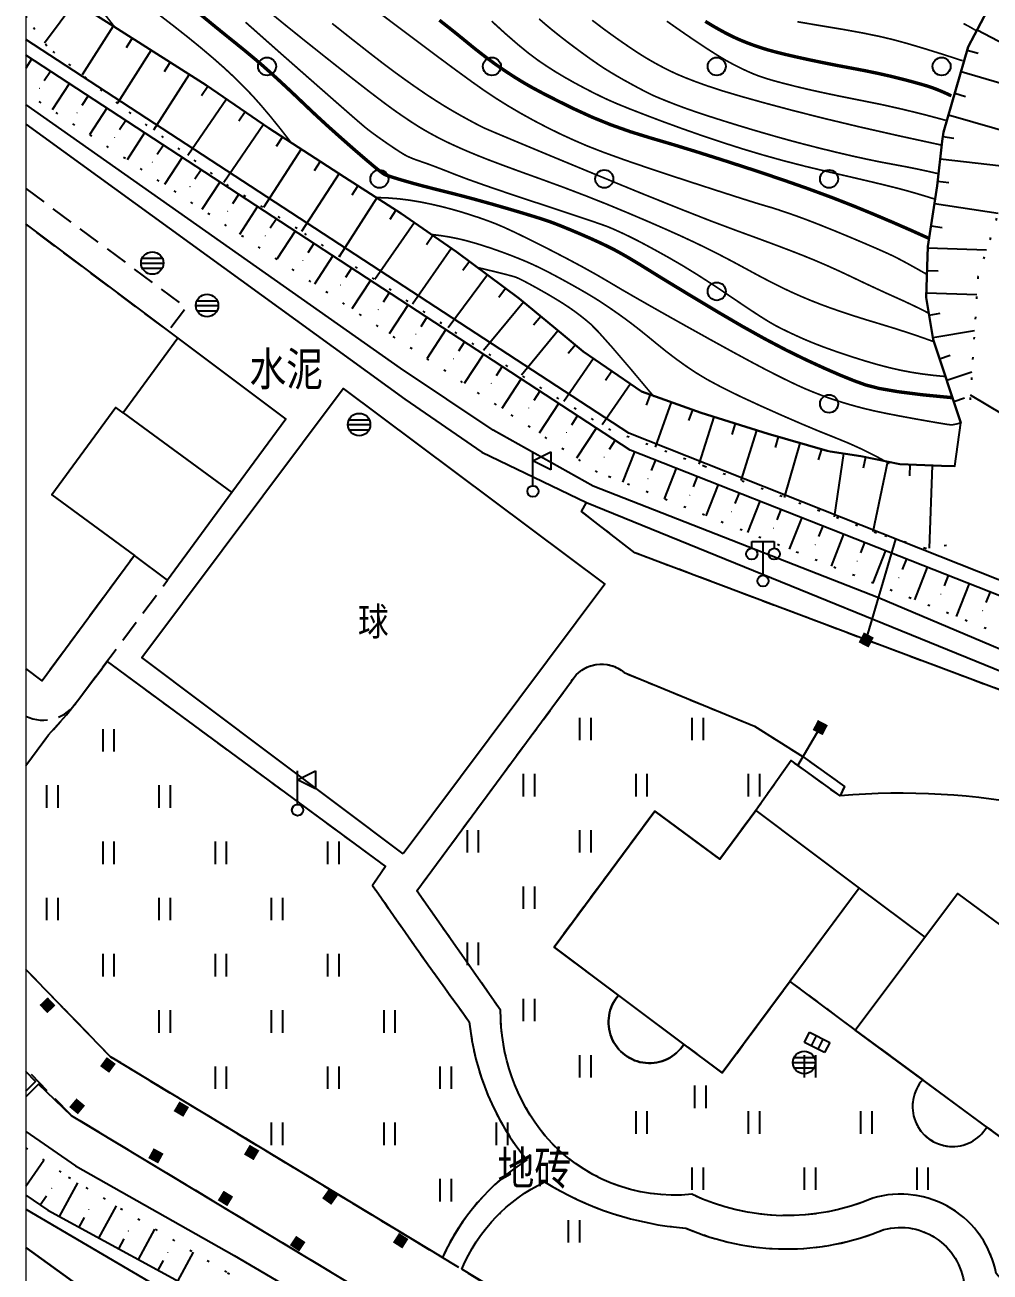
# Model space of a CAD drawing. Extents: x 396500 to 398250, y 1005980 to 1008200.
# Drawn here: x 396500 to 396542.9, y 1006693.8 to 1006749.3 of the extents above; entities that cross this region are included whole.
import ezdxf
from ezdxf.enums import TextEntityAlignment as Align

# ---------------------------------------------------------------- set-up
doc = ezdxf.new("R2010")
doc.units = 0
doc.header["$LTSCALE"] = 0.5
for name, pattern in [('X4', [1.6, 0, -1.6]), ('X5', [3, 2, -1]), ('X6', [2, 1, -1])]:
    doc.linetypes.add(name, pattern=pattern)
doc.layers.get('0').update_dxf_attribs({"linetype": 'CONTINUOUS'})
doc.layers.add('ASSIST', color=7, linetype='CONTINUOUS', plot=False)
for name, color, linetype in [('DGX', 2, 'CONTINUOUS'), ('DLDW', 11, 'CONTINUOUS'), ('DLSS', 4, 'CONTINUOUS'), ('DMTZ', 3, 'CONTINUOUS'), ('GXYZ', 2, 'CONTINUOUS'), ('JMD', 6, 'CONTINUOUS'), ('ZBTZ', 3, 'CONTINUOUS')]:
    doc.layers.add(name, color=color, linetype=linetype)
doc.layers.add('绘图层', color=6, linetype='CONTINUOUS', lineweight=5)
doc.styles.add('细等线体', font='长等线体_0.TTF', dxfattribs={"width": 0.8})
doc.linetypes.add('10421', pattern='A,2,[150,AAA.SHX,S=1,R=0,X=0,Y=1],1e-11', length=2)
doc.linetypes.add('10422', pattern='A,2,[150,AAA.SHX,S=1,R=0,X=0,Y=1],2,[177,AAA.SHX,S=1,R=0,X=0,Y=0.8],1e-09', length=4)
doc.linetypes.add('1161', pattern='A,0,[149,AAA.SHX,S=0.15,R=0,X=0,Y=0],-1.6', length=1.6)
doc.linetypes.add('444', pattern='A,4.5,[145,AAA.SHX,S=1,R=0,X=0,Y=1],4.5,-0.5,[146,AAA.SHX,S=1,R=0,X=0,Y=0],-0.5', length=10)

# ---------------------------------------------------------------- blocks, each defined once
blk = doc.blocks.new('gc097')
for p, q in [((-1, 2.9), (-1, 3.5)), ((-1, 3.5), (1, 3.5)), ((0, 0.5), (0, 3.5)), ((1, 3.5), (1, 2.9))]:
    blk.add_line(p, q)
for centre in [(-1, 2.4), (1, 2.4), (0, 0)]:
    blk.add_circle(centre, 0.5)
blk = doc.blocks.new('gc053')
for p, q in [((-1, 0), (1, 0)), ((-0.9, 0.43), (0.9, 0.43)), ((-0.88, -0.47), (0.88, -0.47))]:
    blk.add_line(p, q)
blk.add_circle((0, 0), 1)
blk = doc.blocks.new('gc019')
for p, q in [((0, 0.5), (0, 3.5)), ((0, 2.7), (1.6, 3.5)), ((1.6, 3.5), (1.6, 1.9)), ((1.6, 1.9), (0, 2.7))]:
    blk.add_line(p, q)
blk.add_circle((0, 0), 0.5)
blk = doc.blocks.new('gc041')
for p, q in [((-1, 0.5), (1, 0.5)), ((-1, -0.5), (-1, 0.5)), ((-0.33, 0.5), (-0.33, -0.5)), ((0.33, 0.5), (0.33, -0.5)), ((1, 0.5), (1, -0.5)), ((1, -0.5), (-1, -0.5))]:
    blk.add_line(p, q)
blk = doc.blocks.new('gc323')
at = {"flags": 128}
for points in [[(-0.5, 0), (-0.5, 2)], [(0.5, 0), (0.5, 2)]]:
    blk.add_lwpolyline(points, dxfattribs=at)
blk = doc.blocks.new('gc002')
at = {"const_width": 1}
blk.add_lwpolyline([(-0.5, 0), (0.5, 0)], dxfattribs=at)
blk = doc.blocks.new('gc326')
blk.add_circle((0, 0), 0.8)
blk = doc.blocks.new('GC200')
at = {"linetype": 'Continuous', "const_width": 0.2, "flags": 128}
blk.add_lwpolyline([(-0.1, 0, 1), (0.1, 0, 1)], format="xyb", close=True, dxfattribs=at)

msp = doc.modelspace()

# ---------------------------------------------------------------- linework, layer by layer
at = {"layer": 'ASSIST', "linetype": 'X4'}
for points in [[(396540.95, 1006726.115), (396540.022, 1006725.982), (396537.832, 1006726.674), (396530.19, 1006729.636), (396526.024, 1006731.251), (396522.953, 1006733.104), (396518.51, 1006735.988), (396512.072, 1006740.216), (396509.021, 1006742.118), (396504.097, 1006745.769), (396500.93, 1006748.33), (396500.027, 1006749.593), (396500, 1006751.983)], [(396546.483, 1006750.113), (396544.562, 1006744.956), (396542.349, 1006738.086), (396541.966, 1006732.029)], [(396657.988, 1006671.982), (396655.198, 1006674.047), (396651.147, 1006677.129), (396650.827, 1006676.708), (396649.853, 1006677.231), (396646.467, 1006679.329), (396632.569, 1006688.235), (396625.454, 1006693.053), (396614.905, 1006699.277), (396606.078, 1006704.39), (396601.981, 1006705.978), (396587.123, 1006711.475), (396578.233, 1006713.982), (396568.544, 1006715.93), (396554.916, 1006718.275), (396548.557, 1006720.072), (396525.429, 1006729.389), (396500, 1006746.265)], [(396500, 1006699.34), (396501.896, 1006698.033), (396508.976, 1006693.783), (396525.671, 1006684.12), (396538.75, 1006676.549), (396547.996, 1006669.293), (396560.321, 1006656.653), (396566.026, 1006650.083), (396569.724, 1006646.164), (396579.931, 1006637.354), (396585.956, 1006631.554), (396588.942, 1006628.367), (396590.271, 1006626.548), (396612.892, 1006611.339), (396616.805, 1006608.503)]]:
    msp.add_lwpolyline(points, dxfattribs=at)
at = {"layer": 'ASSIST', "linetype": '1161'}
for points in [[(396502.822, 1006749.893), (396508.025, 1006746.586), (396510.809, 1006744.676), (396514.17, 1006742.507), (396516.694, 1006740.887), (396519.161, 1006739.179), (396521.944, 1006737.104), (396523.895, 1006735.496), (396524.794, 1006734.754), (396527.384, 1006732.971), (396530.045, 1006732.015), (396533.013, 1006731.081), (396535.649, 1006730.331), (396535.779, 1006730.296), (396537.145, 1006730.098), (396538.878, 1006729.735), (396540.725, 1006729.664), (396541.319, 1006729.642), (396541.588, 1006731.576), (396540.364, 1006735.28), (396540.05, 1006737.15), (396540.121, 1006739.417), (396540.535, 1006742.111), (396540.756, 1006744.099), (396540.819, 1006744.507), (396541.919, 1006748.297), (396543.611, 1006751.507)], [(396503.759, 1006692.185), (396500, 1006694.898)]]:
    msp.add_lwpolyline(points, dxfattribs=at)
at = {"layer": 'ASSIST', "linetype": '1161', "flags": 128}
for points in [[(396500, 1006716.332), (396501.015, 1006717.695), (396501.814, 1006718.591), (396502.301, 1006719.212), (396503.622, 1006720.963), (396515.996, 1006711.845), (396515.423, 1006711.007, 0.006552), (396519.728, 1006704.944, 0.147856), (396522.287, 1006698.804, 0.143961), (396518.533, 1006694.457), (396503.767, 1006703.386), (396500, 1006707.272)], [(396500, 1006716.332), (396501.015, 1006717.695), (396501.814, 1006718.591), (396502.301, 1006719.212), (396503.622, 1006720.963), (396515.996, 1006711.845), (396515.423, 1006711.007, 0.006552), (396519.728, 1006704.944, 0.147856), (396522.287, 1006698.804, 0.14391), (396518.539, 1006694.467), (396503.767, 1006703.386), (396500, 1006707.272)]]:
    msp.add_lwpolyline(points, format="xyb", dxfattribs=at)
for points in [[(396536.217, 1006714.983), (396534.037, 1006716.558), (396532.475, 1006714.336), (396530.87, 1006712.168), (396527.977, 1006714.31), (396523.495, 1006708.255), (396526.361, 1006706.113, 1.072604), (396529.27, 1006703.938), (396530.973, 1006702.665), (396533.985, 1006706.731), (396536.896, 1006704.575), (396539.897, 1006702.363, 1.10258), (396542.747, 1006700.262), (396544.421, 1006699.028), (396547.525, 1006703.184), (396550.429, 1006701.014), (396553.511, 1006698.7, 0.855221), (396556.342, 1006696.574), (396557.91, 1006695.396), (396560.997, 1006699.509), (396563.877, 1006697.347), (396566.916, 1006701.442), (396571.399, 1006698.14), (396571.938, 1006693.333), (396572.731, 1006686.254, -0.541579), (396571.035, 1006685.049), (396568.297, 1006686.58), (396564.387, 1006688.283, 0.533571), (396553.718, 1006687.066, -0.515376), (396545.394, 1006691.389), (396543.161, 1006693.741, 0.44404), (396537.678, 1006697.1, -0.214716), (396529.625, 1006697.269, -0.244981), (396523.097, 1006699.867, -0.172968), (396521.116, 1006705.462), (396517.393, 1006710.764), (396524.279, 1006720.092, -0.468903), (396526.617, 1006720.469), (396532.416, 1006718.085), (396534.573, 1006716.723), (396536.418, 1006715.407)], [(396519.395, 1006693.936, -0.183695), (396523.078, 1006697.824, 0.119559), (396529.361, 1006695.765, 0.203033), (396538.167, 1006695.701, -0.478196), (396541.753, 1006693.076), (396544.016, 1006690.692, 0.5169), (396554.856, 1006686.009, -0.582193), (396563.46, 1006687.073), (396567.639, 1006685.253), (396570.246, 1006684.209), (396569.691, 1006683.287), (396553.99, 1006670.123), (396551.245, 1006672.924), (396541.558, 1006680.535)]]:
    msp.add_lwpolyline(points, format="xyb", close=True, dxfattribs=at)
at = {"layer": 'DGX', "linetype": 'Continuous', "const_width": 0.075}
for points, elevation in [([(396500, 1006755.568), (396500.179, 1006755.402), (396500.823, 1006754.745), (396501.557, 1006753.947), (396502.282, 1006753.141), (396502.9, 1006752.465), (396503.412, 1006751.918), (396503.817, 1006751.5), (396504.212, 1006751.124), (396504.695, 1006750.704), (396505.265, 1006750.238), (396505.923, 1006749.728), (396506.599, 1006749.207), (396507.226, 1006748.712), (396507.803, 1006748.242), (396508.329, 1006747.797), (396508.815, 1006747.369), (396509.268, 1006746.948), (396509.688, 1006746.534), (396510.077, 1006746.128), (396510.464, 1006745.694), (396510.882, 1006745.199), (396511.331, 1006744.643), (396511.811, 1006744.025)], 27), ([(396500, 1006753.671), (396500.018, 1006753.655), (396500.318, 1006753.383), (396500.626, 1006753.082), (396500.942, 1006752.759), (396501.263, 1006752.421), (396501.589, 1006752.069), (396501.921, 1006751.702), (396502.301, 1006751.261), (396502.771, 1006750.686), (396503.332, 1006749.977), (396503.985, 1006749.134)], 26.5), ([(396540.398, 1006735.181), (396539.832, 1006735.383), (396539.242, 1006735.583), (396538.628, 1006735.78), (396537.991, 1006735.975), (396537.366, 1006736.164), (396536.791, 1006736.345), (396536.265, 1006736.519), (396535.789, 1006736.685), (396535.341, 1006736.85), (396534.903, 1006737.023), (396534.475, 1006737.203), (396534.055, 1006737.39), (396533.617, 1006737.598), (396533.133, 1006737.841), (396532.603, 1006738.118), (396532.028, 1006738.43), (396531.435, 1006738.75), (396530.856, 1006739.053), (396530.29, 1006739.339), (396529.736, 1006739.606), (396529.143, 1006739.882), (396528.455, 1006740.19), (396527.674, 1006740.531), (396526.798, 1006740.904), (396525.863, 1006741.292), (396524.902, 1006741.673), (396523.916, 1006742.049), (396522.903, 1006742.419), (396521.96, 1006742.759), (396521.18, 1006743.046), (396520.564, 1006743.279), (396520.111, 1006743.458), (396519.752, 1006743.607), (396519.418, 1006743.75), (396519.109, 1006743.888), (396518.825, 1006744.019), (396518.555, 1006744.151), (396518.286, 1006744.288), (396518.018, 1006744.432), (396517.753, 1006744.581), (396517.472, 1006744.75), (396517.157, 1006744.951), (396516.81, 1006745.183), (396516.428, 1006745.447), (396515.94, 1006745.804), (396515.268, 1006746.315), (396514.415, 1006746.979), (396513.379, 1006747.798), (396512.358, 1006748.611), (396511.55, 1006749.261), (396510.955, 1006749.747)], 28.5), ([(396540.082, 1006738.176), (396539.607, 1006738.445), (396539.199, 1006738.671), (396538.86, 1006738.852), (396538.59, 1006738.99), (396538.289, 1006739.13), (396537.862, 1006739.319), (396537.307, 1006739.558), (396536.626, 1006739.846), (396535.917, 1006740.139), (396535.282, 1006740.394), (396534.719, 1006740.612), (396534.23, 1006740.791), (396533.809, 1006740.938), (396533.453, 1006741.057), (396533.163, 1006741.149), (396532.937, 1006741.214), (396532.569, 1006741.323), (396531.853, 1006741.548), (396530.789, 1006741.89), (396529.375, 1006742.348), (396527.91, 1006742.831), (396526.689, 1006743.248), (396525.713, 1006743.6), (396524.981, 1006743.885), (396524.374, 1006744.147), (396523.768, 1006744.425), (396523.166, 1006744.722), (396522.566, 1006745.035), (396521.982, 1006745.359), (396521.428, 1006745.685), (396520.903, 1006746.013), (396520.407, 1006746.343), (396519.835, 1006746.748), (396519.077, 1006747.3), (396518.135, 1006747.999), (396517.008, 1006748.845), (396515.879, 1006749.693)], 29.5), ([(396540.589, 1006742.655), (396540.116, 1006742.763), (396539.622, 1006742.869), (396539.107, 1006742.971), (396538.571, 1006743.071), (396538.005, 1006743.177), (396537.403, 1006743.301), (396536.764, 1006743.441), (396536.089, 1006743.599), (396535.407, 1006743.765), (396534.751, 1006743.931), (396534.121, 1006744.097), (396533.515, 1006744.264), (396532.914, 1006744.436), (396532.292, 1006744.618), (396531.652, 1006744.812), (396530.992, 1006745.017), (396530.36, 1006745.219), (396529.803, 1006745.404), (396529.322, 1006745.572), (396528.917, 1006745.723), (396528.577, 1006745.856), (396528.291, 1006745.971), (396528.059, 1006746.067), (396527.881, 1006746.146), (396527.706, 1006746.23), (396527.481, 1006746.345), (396527.208, 1006746.49), (396526.885, 1006746.665), (396526.552, 1006746.849), (396526.25, 1006747.023), (396525.978, 1006747.185), (396525.735, 1006747.336), (396525.486, 1006747.5), (396525.193, 1006747.703), (396524.856, 1006747.944), (396524.476, 1006748.224), (396524.088, 1006748.515), (396523.732, 1006748.791), (396523.406, 1006749.052), (396523.111, 1006749.298), (396522.832, 1006749.539)], 31), ([(396540.917, 1006733.634), (396540.396, 1006733.684), (396539.891, 1006733.746), (396539.401, 1006733.822), (396538.927, 1006733.912), (396538.438, 1006734.022), (396537.9, 1006734.162), (396537.315, 1006734.333), (396536.683, 1006734.532), (396536.062, 1006734.741), (396535.51, 1006734.938), (396535.027, 1006735.124), (396534.615, 1006735.297), (396534.252, 1006735.46), (396533.921, 1006735.615), (396533.621, 1006735.761), (396533.352, 1006735.899), (396533.036, 1006736.081), (396532.592, 1006736.359), (396532.022, 1006736.735), (396531.324, 1006737.207), (396530.584, 1006737.704), (396529.885, 1006738.155), (396529.227, 1006738.56), (396528.611, 1006738.917), (396528.053, 1006739.228), (396527.569, 1006739.491), (396527.159, 1006739.706), (396526.824, 1006739.873), (396526.541, 1006740.007), (396526.289, 1006740.123), (396526.067, 1006740.221), (396525.877, 1006740.3), (396525.551, 1006740.418), (396524.926, 1006740.631), (396524, 1006740.94), (396522.774, 1006741.345), (396521.51, 1006741.764), (396520.47, 1006742.119), (396519.654, 1006742.409), (396519.062, 1006742.634), (396518.613, 1006742.812), (396518.226, 1006742.961), (396517.902, 1006743.082), (396517.639, 1006743.174), (396517.423, 1006743.248), (396517.237, 1006743.317), (396517.08, 1006743.381), (396516.953, 1006743.439), (396516.813, 1006743.516), (396516.616, 1006743.638), (396516.363, 1006743.805), (396516.053, 1006744.016), (396515.739, 1006744.236), (396515.471, 1006744.428), (396515.251, 1006744.593), (396515.078, 1006744.731), (396514.732, 1006745.027), (396513.997, 1006745.669), (396512.872, 1006746.656), (396511.357, 1006747.989), (396509.779, 1006749.388)], 28), ([(396540.17, 1006736.447), (396539.814, 1006736.629), (396539.446, 1006736.808), (396539.067, 1006736.986), (396538.677, 1006737.162), (396538.258, 1006737.35), (396537.794, 1006737.564), (396537.285, 1006737.802), (396536.732, 1006738.066), (396536.162, 1006738.334), (396535.606, 1006738.584), (396535.064, 1006738.816), (396534.536, 1006739.03), (396533.96, 1006739.254), (396533.274, 1006739.514), (396532.476, 1006739.809), (396531.568, 1006740.141), (396530.447, 1006740.562), (396529.01, 1006741.127), (396527.256, 1006741.834), (396525.186, 1006742.685), (396523.216, 1006743.501), (396521.764, 1006744.106), (396520.829, 1006744.498), (396520.412, 1006744.677), (396520.225, 1006744.768), (396519.983, 1006744.894), (396519.686, 1006745.054), (396519.334, 1006745.248), (396518.958, 1006745.463), (396518.588, 1006745.684), (396518.226, 1006745.911), (396517.871, 1006746.143), (396517.514, 1006746.385), (396517.149, 1006746.639), (396516.774, 1006746.906), (396516.389, 1006747.185), (396515.925, 1006747.533), (396515.31, 1006748.008), (396514.544, 1006748.609), (396513.627, 1006749.336)], 29), ([(396540.476, 1006741.512), (396539.978, 1006741.667), (396539.503, 1006741.808), (396539.051, 1006741.935), (396538.623, 1006742.047), (396538.127, 1006742.169), (396537.476, 1006742.325), (396536.669, 1006742.514), (396535.706, 1006742.736), (396534.684, 1006742.979), (396533.699, 1006743.233), (396532.752, 1006743.497), (396531.843, 1006743.77), (396530.954, 1006744.055), (396530.071, 1006744.351), (396529.193, 1006744.659), (396528.32, 1006744.978), (396527.517, 1006745.282), (396526.848, 1006745.542), (396526.313, 1006745.76), (396525.912, 1006745.934), (396525.567, 1006746.096), (396525.195, 1006746.281), (396524.799, 1006746.486), (396524.377, 1006746.713), (396523.95, 1006746.954), (396523.539, 1006747.2), (396523.144, 1006747.453), (396522.764, 1006747.712), (396522.358, 1006748.016), (396521.883, 1006748.405), (396521.338, 1006748.878), (396520.725, 1006749.436)], 30.5), ([(396540.732, 1006743.927), (396538.822, 1006744.342), (396537.077, 1006744.738), (396535.497, 1006745.116), (396534.083, 1006745.474), (396532.848, 1006745.804), (396531.808, 1006746.095), (396530.964, 1006746.346), (396530.315, 1006746.559), (396529.795, 1006746.746), (396529.339, 1006746.923), (396528.946, 1006747.088), (396528.617, 1006747.243), (396528.327, 1006747.391), (396528.049, 1006747.54), (396527.784, 1006747.689), (396527.531, 1006747.839), (396527.26, 1006748.009), (396526.941, 1006748.219), (396526.573, 1006748.471), (396526.156, 1006748.763), (396525.695, 1006749.098), (396525.194, 1006749.478)], 31), ([(396540.914, 1006745.03), (396539.971, 1006745.281), (396539.041, 1006745.51), (396538.122, 1006745.717), (396537.215, 1006745.901), (396536.354, 1006746.071), (396535.573, 1006746.233), (396534.872, 1006746.387), (396534.251, 1006746.534), (396533.713, 1006746.67), (396533.264, 1006746.791), (396532.902, 1006746.898), (396532.629, 1006746.989), (396532.388, 1006747.083), (396532.124, 1006747.197), (396531.838, 1006747.33), (396531.53, 1006747.483), (396531.176, 1006747.675), (396530.756, 1006747.926), (396530.269, 1006748.235), (396529.715, 1006748.604), (396529.121, 1006749.011), (396528.514, 1006749.437)], 32), ([(396534.322, 1006749.412), (396535.318, 1006749.242), (396536.336, 1006749.074), (396537.221, 1006748.913), (396537.971, 1006748.76), (396538.587, 1006748.614), (396539.192, 1006748.449), (396539.907, 1006748.237), (396540.734, 1006747.98), (396541.672, 1006747.677)], 33), ([(396541.713, 1006749.329), (396541.887, 1006749.239), (396542.066, 1006749.139), (396542.251, 1006749.03)], 33.5)]:
    msp.add_lwpolyline(points, dxfattribs=dict(at, elevation=elevation))
at = {"layer": 'DGX', "color": 3, "linetype": 'Continuous', "lineweight": -2, "const_width": 0.15}
for points, elevation in [([(396541.224, 1006732.693), (396539.885, 1006732.823), (396538.794, 1006732.961), (396537.951, 1006733.107), (396537.356, 1006733.261), (396536.837, 1006733.449), (396536.222, 1006733.698), (396535.511, 1006734.008), (396534.705, 1006734.379), (396533.82, 1006734.812), (396532.875, 1006735.309), (396531.87, 1006735.869), (396530.803, 1006736.493), (396529.787, 1006737.102), (396528.93, 1006737.62), (396528.232, 1006738.046), (396527.695, 1006738.379), (396527.258, 1006738.65), (396526.861, 1006738.889), (396526.504, 1006739.094), (396526.188, 1006739.266), (396525.871, 1006739.426), (396525.514, 1006739.597), (396525.115, 1006739.778), (396524.676, 1006739.969), (396524.245, 1006740.151), (396523.872, 1006740.304), (396523.558, 1006740.428), (396523.301, 1006740.525), (396523.011, 1006740.623), (396522.594, 1006740.754), (396522.052, 1006740.919), (396521.385, 1006741.116), (396520.669, 1006741.322), (396519.984, 1006741.512), (396519.329, 1006741.687), (396518.704, 1006741.845), (396518.128, 1006741.99), (396517.62, 1006742.121), (396517.18, 1006742.24), (396516.807, 1006742.347), (396516.501, 1006742.439), (396516.259, 1006742.515), (396516.082, 1006742.574), (396515.969, 1006742.616), (396515.819, 1006742.715), (396515.531, 1006742.943), (396515.106, 1006743.301), (396514.542, 1006743.787), (396513.938, 1006744.32), (396513.388, 1006744.813), (396512.894, 1006745.268), (396512.454, 1006745.684), (396512.049, 1006746.071), (396511.658, 1006746.439), (396511.283, 1006746.788), (396510.921, 1006747.118), (396510.553, 1006747.445), (396510.154, 1006747.787), (396509.724, 1006748.144), (396509.265, 1006748.516), (396508.78, 1006748.906), (396508.274, 1006749.318), (396507.748, 1006749.752)], 27.5), ([(396518.396, 1006749.482), (396518.82, 1006749.15), (396519.207, 1006748.841), (396519.558, 1006748.554), (396519.887, 1006748.285), (396520.207, 1006748.032), (396520.519, 1006747.794), (396520.822, 1006747.571), (396521.126, 1006747.357), (396521.441, 1006747.145), (396521.767, 1006746.934), (396522.104, 1006746.726), (396522.503, 1006746.496), (396523.017, 1006746.221), (396523.644, 1006745.902), (396524.385, 1006745.537), (396525.196, 1006745.166), (396526.034, 1006744.826), (396526.898, 1006744.52), (396527.787, 1006744.245), (396528.748, 1006743.963), (396529.823, 1006743.634), (396531.012, 1006743.258), (396532.317, 1006742.835), (396533.62, 1006742.399), (396534.808, 1006741.983), (396535.881, 1006741.587), (396536.837, 1006741.212), (396537.72, 1006740.849), (396538.569, 1006740.489), (396539.386, 1006740.132), (396540.17, 1006739.779)], 30), ([(396530.222, 1006749.429), (396530.561, 1006749.225), (396530.881, 1006749.043), (396531.173, 1006748.885), (396531.44, 1006748.751), (396531.68, 1006748.641), (396531.913, 1006748.543), (396532.157, 1006748.447), (396532.414, 1006748.353), (396532.683, 1006748.261), (396532.993, 1006748.165), (396533.375, 1006748.061), (396533.829, 1006747.949), (396534.355, 1006747.828), (396534.924, 1006747.704), (396535.509, 1006747.583), (396536.11, 1006747.464), (396536.727, 1006747.349), (396537.336, 1006747.233), (396537.912, 1006747.114), (396538.456, 1006746.991), (396538.967, 1006746.865), (396539.423, 1006746.745), (396539.801, 1006746.64), (396540.1, 1006746.552), (396540.321, 1006746.478), (396540.511, 1006746.407), (396540.715, 1006746.323), (396540.934, 1006746.227), (396541.169, 1006746.118)], 32.5)]:
    msp.add_lwpolyline(points, dxfattribs=dict(at, elevation=elevation))
at = {"layer": 'DGX', "linetype": 'Continuous', "const_width": 0.075}
for points in [[(396515.598, 1006741.596), (396516.082, 1006741.578), (396516.563, 1006741.54), (396517.042, 1006741.481), (396517.519, 1006741.403), (396517.991, 1006741.308), (396518.454, 1006741.202), (396518.909, 1006741.085), (396519.357, 1006740.957), (396519.785, 1006740.823), (396520.183, 1006740.692), (396520.552, 1006740.561), (396520.891, 1006740.432), (396521.282, 1006740.266), (396521.806, 1006740.022), (396522.462, 1006739.701), (396523.252, 1006739.303), (396524.061, 1006738.884), (396524.776, 1006738.502), (396525.399, 1006738.155), (396525.928, 1006737.846), (396526.503, 1006737.505), (396527.264, 1006737.066), (396528.211, 1006736.528), (396529.344, 1006735.892), (396530.485, 1006735.257), (396531.46, 1006734.721), (396532.268, 1006734.284), (396532.909, 1006733.945), (396533.438, 1006733.675), (396533.91, 1006733.442), (396534.324, 1006733.245), (396534.681, 1006733.086), (396535.008, 1006732.95), (396535.331, 1006732.824), (396535.649, 1006732.706), (396535.964, 1006732.598), (396536.283, 1006732.496), (396536.613, 1006732.397), (396536.955, 1006732.301), (396537.308, 1006732.209), (396537.717, 1006732.112), (396538.223, 1006732.005), (396538.827, 1006731.887), (396539.529, 1006731.758), (396540.194, 1006731.64), (396540.686, 1006731.556), (396541.005, 1006731.504), (396541.152, 1006731.486), (396541.224, 1006731.491), (396541.321, 1006731.508), (396541.442, 1006731.536), (396541.588, 1006731.576)], [(396518.07, 1006739.95), (396518.48, 1006739.899), (396518.876, 1006739.835), (396519.258, 1006739.757), (396519.627, 1006739.667), (396519.995, 1006739.563), (396520.376, 1006739.446), (396520.768, 1006739.316), (396521.172, 1006739.173), (396521.568, 1006739.025), (396521.934, 1006738.881), (396522.271, 1006738.741), (396522.578, 1006738.605), (396522.894, 1006738.455), (396523.256, 1006738.272), (396523.664, 1006738.056), (396524.119, 1006737.808), (396524.569, 1006737.556), (396524.96, 1006737.33), (396525.294, 1006737.13), (396525.569, 1006736.956), (396525.82, 1006736.789), (396526.081, 1006736.611), (396526.352, 1006736.422), (396526.632, 1006736.221), (396526.934, 1006735.997), (396527.273, 1006735.734), (396527.647, 1006735.434), (396528.057, 1006735.097), (396528.487, 1006734.75), (396528.921, 1006734.419), (396529.358, 1006734.106), (396529.799, 1006733.809), (396530.312, 1006733.5), (396530.966, 1006733.15), (396531.761, 1006732.758), (396532.695, 1006732.326), (396533.655, 1006731.898), (396534.523, 1006731.522), (396535.299, 1006731.197), (396535.984, 1006730.923), (396536.615, 1006730.664), (396537.231, 1006730.385), (396537.831, 1006730.084), (396538.417, 1006729.762)], [(396520.134, 1006738.474), (396520.776, 1006738.319), (396521.265, 1006738.198), (396521.601, 1006738.11), (396521.784, 1006738.056), (396521.929, 1006737.995), (396522.153, 1006737.883), (396522.456, 1006737.722), (396522.837, 1006737.511), (396523.236, 1006737.284), (396523.59, 1006737.074), (396523.9, 1006736.882), (396524.166, 1006736.707), (396524.409, 1006736.536), (396524.648, 1006736.357), (396524.884, 1006736.17), (396525.117, 1006735.974), (396525.467, 1006735.621), (396526.055, 1006734.963), (396526.881, 1006734), (396527.945, 1006732.731)]]:
    msp.add_lwpolyline(points, dxfattribs=at)
at = {"layer": 'DLDW', "linetype": '1161', "flags": 128}
msp.add_lwpolyline([(396516.783, 1006712.415), (396505.168, 1006721.141), (396514.119, 1006733.101), (396525.75, 1006724.396)], close=True, dxfattribs=at)
at = {"layer": 'DLSS', "linetype": 'X6', "flags": 128}
msp.add_lwpolyline([(396608.62, 1006700.541), (396602.57, 1006703.61), (396572.822, 1006712.521), (396558.985, 1006715.192), (396547.699, 1006718.062), (396537.382, 1006721.921), (396527.095, 1006725.796), (396524.721, 1006727.635), (396524.933, 1006728.034)], dxfattribs=at)
at = {"layer": 'DLSS', "linetype": 'X6', "elevation": 20.04, "flags": 128}
msp.add_lwpolyline([(396500, 1006716.332), (396501.015, 1006717.695), (396501.814, 1006718.591), (396502.301, 1006719.212), (396503.622, 1006720.963), (396515.996, 1006711.845), (396515.423, 1006711.007, 0.006552), (396519.728, 1006704.944, 0.147856), (396522.287, 1006698.804, 0.143961), (396518.533, 1006694.457), (396503.767, 1006703.386), (396500, 1006707.272)], format="xyb", dxfattribs=at)
at = {"layer": 'DLSS', "linetype": 'X6', "flags": 128}
msp.add_lwpolyline([(396536.217, 1006714.983), (396534.037, 1006716.558), (396532.475, 1006714.336), (396530.87, 1006712.168), (396527.977, 1006714.31), (396523.495, 1006708.255), (396526.361, 1006706.113, 1.072604), (396529.27, 1006703.938), (396530.973, 1006702.665), (396533.985, 1006706.731), (396536.896, 1006704.575), (396539.897, 1006702.363, 1.10258), (396542.747, 1006700.262), (396544.421, 1006699.028), (396547.525, 1006703.184), (396550.429, 1006701.014), (396553.511, 1006698.7, 0.855221), (396556.342, 1006696.574), (396557.91, 1006695.396), (396560.997, 1006699.509), (396563.877, 1006697.347), (396566.916, 1006701.442), (396571.399, 1006698.14), (396571.938, 1006693.333), (396572.731, 1006686.254, -0.541579), (396571.035, 1006685.049), (396568.297, 1006686.58), (396564.387, 1006688.283, 0.533571), (396553.718, 1006687.066, -0.515376), (396545.394, 1006691.389), (396543.161, 1006693.741, 0.44404), (396537.678, 1006697.1, -0.214716), (396529.625, 1006697.269, -0.244981), (396523.097, 1006699.867, -0.172968), (396521.116, 1006705.462), (396517.393, 1006710.764), (396524.279, 1006720.092, -0.468903), (396526.617, 1006720.469), (396532.416, 1006718.085), (396534.573, 1006716.723), (396536.418, 1006715.407)], format="xyb", close=True, dxfattribs=at)
at = {"layer": 'DLSS', "linetype": 'X6', "elevation": 20.04, "flags": 128}
msp.add_lwpolyline([(396519.395, 1006693.936, -0.183695), (396523.078, 1006697.824, 0.119559), (396529.361, 1006695.765, 0.203033), (396538.167, 1006695.701, -0.478196), (396541.753, 1006693.076), (396544.016, 1006690.692, 0.5169), (396554.856, 1006686.009, -0.582193), (396563.46, 1006687.073), (396567.639, 1006685.253), (396570.246, 1006684.209), (396569.691, 1006683.287), (396553.99, 1006670.123), (396551.245, 1006672.924), (396541.558, 1006680.535)], format="xyb", close=True, dxfattribs=at)
at = {"layer": 'DMTZ', "linetype": 'Continuous'}
for p, q in [((396502.226, 1006750.334), (396500.838, 1006748.459)), ((396503.884, 1006749.218), (396502.509, 1006747.053)), ((396542.315, 1006749.049), (396545.467, 1006747.387)), ((396504.728, 1006748.681), (396504.46, 1006748.259)), ((396505.572, 1006748.145), (396504.074, 1006745.787)), ((396541.877, 1006748.153), (396542.357, 1006748.014)), ((396500.259, 1006747.751), (396500, 1006747.354)), ((396506.416, 1006747.609), (396506.148, 1006747.187)), ((396501.097, 1006747.205), (396500.823, 1006746.786)), ((396507.26, 1006747.072), (396505.684, 1006744.592)), ((396541.598, 1006747.193), (396545.024, 1006746.199)), ((396501.934, 1006746.658), (396501.17, 1006745.488)), ((396508.102, 1006746.533), (396507.82, 1006746.121)), ((396541.319, 1006746.233), (396541.799, 1006746.093)), ((396502.771, 1006746.111), (396502.498, 1006745.693)), ((396508.927, 1006745.968), (396507.208, 1006743.462)), ((396503.609, 1006745.565), (396502.837, 1006744.382)), ((396509.752, 1006745.402), (396509.469, 1006744.989)), ((396541.041, 1006745.272), (396544.354, 1006744.311)), ((396504.446, 1006745.018), (396504.173, 1006744.599)), ((396510.576, 1006744.836), (396508.815, 1006742.27)), ((396505.283, 1006744.471), (396504.503, 1006743.276)), ((396511.412, 1006744.287), (396511.141, 1006743.867)), ((396540.788, 1006744.306), (396541.282, 1006744.23)), ((396506.121, 1006743.925), (396505.847, 1006743.506)), ((396512.252, 1006743.744), (396510.576, 1006741.149)), ((396506.958, 1006743.378), (396506.17, 1006742.17)), ((396513.092, 1006743.202), (396512.821, 1006742.782)), ((396540.669, 1006743.313), (396543.916, 1006742.952)), ((396507.795, 1006742.831), (396507.522, 1006742.412)), ((396513.932, 1006742.66), (396512.27, 1006740.086)), ((396540.558, 1006742.319), (396541.055, 1006742.264)), ((396508.633, 1006742.284), (396507.836, 1006741.064)), ((396514.773, 1006742.119), (396514.504, 1006741.698)), ((396509.47, 1006741.738), (396509.197, 1006741.319)), ((396515.615, 1006741.579), (396513.95, 1006738.983)), ((396540.415, 1006741.33), (396543.253, 1006740.894)), ((396510.307, 1006741.191), (396509.503, 1006739.958)), ((396516.457, 1006741.039), (396516.187, 1006740.618)), ((396511.145, 1006740.644), (396510.871, 1006740.226)), ((396517.285, 1006740.479), (396515.531, 1006737.944)), ((396540.263, 1006740.342), (396540.757, 1006740.266)), ((396511.982, 1006740.098), (396511.169, 1006738.852)), ((396512.819, 1006739.551), (396512.546, 1006739.132)), ((396518.107, 1006739.909), (396517.822, 1006739.498)), ((396513.657, 1006739.004), (396512.836, 1006737.747)), ((396518.929, 1006739.34), (396517.203, 1006736.846)), ((396540.119, 1006739.352), (396542.73, 1006739.271)), ((396514.494, 1006738.458), (396514.221, 1006738.039)), ((396519.737, 1006738.751), (396519.438, 1006738.35)), ((396515.331, 1006737.911), (396514.502, 1006736.641)), ((396520.538, 1006738.153), (396518.789, 1006735.807)), ((396540.088, 1006738.353), (396540.587, 1006738.337)), ((396516.169, 1006737.364), (396515.895, 1006736.946)), ((396521.34, 1006737.555), (396521.041, 1006737.154)), ((396540.056, 1006737.353), (396542.298, 1006737.283)), ((396517.006, 1006736.818), (396516.168, 1006735.535)), ((396522.134, 1006736.947), (396520.356, 1006734.79)), ((396517.843, 1006736.271), (396517.57, 1006735.852)), ((396522.906, 1006736.311), (396522.588, 1006735.926)), ((396540.182, 1006736.364), (396540.675, 1006736.447)), ((396518.681, 1006735.724), (396517.835, 1006734.429)), ((396523.677, 1006735.675), (396522.044, 1006733.694)), ((396540.348, 1006735.378), (396542.197, 1006735.689)), ((396519.518, 1006735.177), (396519.245, 1006734.759)), ((396520.355, 1006734.631), (396519.501, 1006733.323)), ((396524.449, 1006735.039), (396524.13, 1006734.653)), ((396540.647, 1006734.425), (396541.121, 1006734.582)), ((396521.193, 1006734.084), (396520.919, 1006733.665)), ((396525.249, 1006734.441), (396523.925, 1006732.518)), ((396522.03, 1006733.537), (396521.168, 1006732.217)), ((396526.073, 1006733.874), (396525.789, 1006733.462)), ((396540.96, 1006733.476), (396542.081, 1006733.846)), ((396522.867, 1006732.991), (396522.594, 1006732.572)), ((396526.896, 1006733.307), (396525.64, 1006731.483)), ((396523.705, 1006732.444), (396522.834, 1006731.111)), ((396527.768, 1006732.833), (396527.599, 1006732.363)), ((396528.709, 1006732.495), (396527.988, 1006730.49)), ((396541.274, 1006732.526), (396541.749, 1006732.683)), ((396543.49, 1006731.936), (396542.015, 1006732.808)), ((396524.542, 1006731.897), (396524.269, 1006731.479)), ((396529.65, 1006732.157), (396529.481, 1006731.686)), ((396530.598, 1006731.841), (396529.936, 1006729.734)), ((396525.379, 1006731.351), (396524.501, 1006730.005)), ((396531.552, 1006731.541), (396531.403, 1006731.064)), ((396532.506, 1006731.241), (396531.805, 1006729.01)), ((396526.217, 1006730.804), (396525.943, 1006730.385)), ((396533.464, 1006730.953), (396533.327, 1006730.472)), ((396534.426, 1006730.679), (396533.738, 1006728.261)), ((396527.073, 1006730.293), (396526.54, 1006728.941)), ((396535.388, 1006730.406), (396535.251, 1006729.925)), ((396536.366, 1006730.211), (396535.958, 1006727.4)), ((396528.003, 1006729.927), (396527.82, 1006729.462)), ((396537.354, 1006730.054), (396537.251, 1006729.565)), ((396538.333, 1006729.849), (396537.681, 1006726.732)), ((396539.32, 1006729.718), (396539.301, 1006729.218)), ((396540.32, 1006729.68), (396540.179, 1006726.004)), ((396528.933, 1006729.56), (396528.395, 1006728.194)), ((396529.864, 1006729.193), (396529.68, 1006728.728)), ((396530.794, 1006728.827), (396530.25, 1006727.447)), ((396531.724, 1006728.46), (396531.541, 1006727.995)), ((396532.655, 1006728.093), (396532.105, 1006726.699)), ((396533.585, 1006727.727), (396533.402, 1006727.261)), ((396534.516, 1006727.36), (396533.961, 1006725.952)), ((396535.446, 1006726.993), (396535.263, 1006726.528)), ((396536.376, 1006726.626), (396535.816, 1006725.205)), ((396537.307, 1006726.26), (396537.123, 1006725.795)), ((396538.237, 1006725.893), (396537.671, 1006724.457)), ((396539.167, 1006725.526), (396538.984, 1006725.061)), ((396540.098, 1006725.16), (396539.526, 1006723.71)), ((396541.028, 1006724.793), (396540.845, 1006724.328)), ((396541.958, 1006724.426), (396541.381, 1006722.963)), ((396542.889, 1006724.06), (396542.705, 1006723.594)), ((396500, 1006697.628), (396500.798, 1006698.79)), ((396501.497, 1006696.282), (396502.315, 1006697.782)), ((396500.641, 1006696.796), (396500.924, 1006697.208)), ((396503.254, 1006695.325), (396504.031, 1006696.752)), ((396502.376, 1006695.803), (396502.615, 1006696.242)), ((396504.132, 1006694.846), (396504.371, 1006695.286)), ((396505.01, 1006694.368), (396505.747, 1006695.721)), ((396506.766, 1006693.411), (396507.463, 1006694.691)), ((396505.888, 1006693.89), (396506.127, 1006694.329))]:
    msp.add_line(p, q, dxfattribs=at)
for points in [[(396541.319, 1006729.642), (396540.725, 1006729.664), (396538.878, 1006729.735), (396537.145, 1006730.098), (396535.779, 1006730.296), (396535.649, 1006730.331), (396533.013, 1006731.081), (396530.045, 1006732.015), (396527.384, 1006732.971), (396524.794, 1006734.754), (396523.895, 1006735.496), (396521.944, 1006737.104), (396519.161, 1006739.179), (396516.694, 1006740.887), (396514.17, 1006742.507), (396510.809, 1006744.676), (396508.025, 1006746.586), (396502.822, 1006749.893), (396500, 1006751.983)], [(396543.611, 1006751.507), (396541.919, 1006748.297), (396540.819, 1006744.507), (396540.756, 1006744.099), (396540.535, 1006742.111), (396540.121, 1006739.417), (396540.05, 1006737.15), (396540.364, 1006735.28), (396541.588, 1006731.576)], [(396658.856, 1006673.328), (396650.717, 1006678.579), (396626.021, 1006694.302), (396615.696, 1006700.671), (396606.126, 1006705.645), (396602.211, 1006707.474), (396587.625, 1006712.997), (396576.871, 1006716.03), (396569.824, 1006717.196), (396555.284, 1006719.836), (396548.85, 1006721.71), (396526.886, 1006730.367), (396500, 1006747.921)], [(396500, 1006697.237), (396500.978, 1006696.565), (396508.491, 1006692.472), (396537.774, 1006675.116), (396546.841, 1006667.999), (396559.1, 1006655.426), (396567.504, 1006646.986), (396579.206, 1006636.238), (396584.833, 1006630.334), (396587.631, 1006627.541), (396589.844, 1006624.854), (396615.604, 1006606.691)]]:
    msp.add_lwpolyline(points, dxfattribs=at)
at = {"layer": 'DMTZ', "linetype": '10422', "elevation": 19.378, "flags": 128}
for points in [[(396650.5, 1006676.277), (396632.605, 1006687.714), (396626.001, 1006692.416), (396614.566, 1006699.185), (396605.858, 1006704.214), (396601.748, 1006705.374), (396589.333, 1006709.986), (396582.133, 1006712.362), (396574.047, 1006714.313), (396565.091, 1006716.183), (396548.433, 1006719.35), (396537.935, 1006723.795), (396525.241, 1006728.759), (396520.789, 1006731.257), (396516.672, 1006734.011), (396500, 1006745.727)], [(396500, 1006744.854), (396516.854, 1006732.623), (396520.281, 1006730.275), (396524.933, 1006728.034), (396548.023, 1006718.638), (396550.971, 1006717.819), (396564.901, 1006715.602), (396573.666, 1006713.488)]]:
    msp.add_lwpolyline(points, dxfattribs=at)
at = {"layer": 'DMTZ', "linetype": '10422', "flags": 128}
msp.add_lwpolyline([(396500, 1006701.853), (396500.436, 1006702.281), (396500, 1006702.735)], dxfattribs=at)
at = {"layer": 'DMTZ', "linetype": '10422'}
msp.add_lwpolyline([(396500, 1006700.065), (396502.214, 1006698.543), (396509.274, 1006694.548), (396539.089, 1006677.047), (396548.396, 1006669.741), (396551.167, 1006666.934), (396560.83, 1006656.994), (396561.571, 1006657.924), (396552.013, 1006667.762), (396549.185, 1006670.626), (396539.762, 1006678.022), (396502.035, 1006700.763), (396500.56, 1006702.164), (396500, 1006701.597)], dxfattribs=at)
at = {"layer": 'DMTZ', "linetype": '10421'}
msp.add_lwpolyline([(396500, 1006694.898), (396503.759, 1006692.185)], dxfattribs=at)
at = {"layer": 'JMD', "linetype": '444', "flags": 128}
msp.add_lwpolyline([(396656.959, 1006675.211), (396632.302, 1006691.189), (396609.275, 1006704.847), (396602.082, 1006708.333, 0.038753), (396577.125, 1006716.638), (396567.745, 1006718.137), (396549.256, 1006722.226), (396526.827, 1006731.115), (396500, 1006748.619)], format="xyb", dxfattribs=at)
at = {"layer": 'JMD', "linetype": 'X5', "flags": 128}
for points, elevation in [([(396500, 1006741.993), (396507.127, 1006736.701), (396506.342, 1006735.651), (396500, 1006740.408)], 22.62), ([(396500, 1006707.272), (396503.767, 1006703.386), (396541.558, 1006680.535), (396551.245, 1006672.924), (396553.99, 1006670.123), (396552.013, 1006667.762), (396549.185, 1006670.626), (396539.762, 1006678.022), (396502.035, 1006700.763), (396500, 1006702.859)], 21.222)]:
    msp.add_lwpolyline(points, dxfattribs=dict(at, elevation=elevation))
at = {"layer": 'JMD', "linetype": 'Continuous', "elevation": 26.474, "flags": 128}
for points in [[(396500, 1006740.408), (396506.763, 1006735.335), (396511.569, 1006731.742), (396509.166, 1006728.471), (396506.307, 1006724.586), (396504.829, 1006725.673), (396500.736, 1006720.11), (396500, 1006720.656)], [(396506.763, 1006735.335), (396504.333, 1006732.027), (396509.166, 1006728.471)], [(396504.333, 1006732.027), (396504.011, 1006732.264), (396501.152, 1006728.379), (396504.829, 1006725.673)]]:
    msp.add_lwpolyline(points, dxfattribs=at)
at = {"layer": 'JMD', "linetype": '444', "flags": 128}
for points in [[(396537.382, 1006721.921), (396538.706, 1006726.407)], [(396534.346, 1006716.335), (396535.338, 1006718.024)]]:
    msp.add_lwpolyline(points, dxfattribs=at)
at = {"layer": 'JMD', "linetype": 'X5', "flags": 128}
msp.add_lwpolyline([(396500, 1006718.532, 0.384935), (396502.301, 1006719.212), (396506.307, 1006724.586), (396504.829, 1006725.673), (396500.736, 1006720.11), (396500, 1006720.656)], format="xyb", dxfattribs=at)
at = {"layer": 'JMD', "linetype": 'Continuous', "flags": 128}
msp.add_lwpolyline([(396553.554, 1006711.39, 0.147794), (396536.217, 1006714.983), (396534.037, 1006716.558), (396532.475, 1006714.336), (396537.065, 1006710.888), (396533.985, 1006706.731), (396536.896, 1006704.575), (396541.441, 1006710.645), (396544.331, 1006708.515)], format="xyb", dxfattribs=at)
for points, elevation in [([(396523.495, 1006708.255), (396527.977, 1006714.31), (396530.87, 1006712.168), (396532.475, 1006714.336), (396537.065, 1006710.888), (396530.973, 1006702.665)], 20.015), ([(396550.566, 1006707.255), (396544.421, 1006699.028), (396536.896, 1006704.575), (396541.441, 1006710.645), (396544.331, 1006708.515), (396545.922, 1006710.674)], 22.658)]:
    msp.add_lwpolyline(points, close=True, dxfattribs=dict(at, elevation=elevation))
msp.add_lwpolyline([(396537.065, 1006710.888), (396539.986, 1006708.701)], dxfattribs=at)
for points in [[(396529.27, 1006703.938, -1.072604), (396526.361, 1006706.113)], [(396539.897, 1006702.363, 1.10258), (396542.747, 1006700.262)]]:
    msp.add_lwpolyline(points, format="xyb", close=True, dxfattribs=at)
at = {"layer": 'JMD', "linetype": '444', "elevation": 20.411, "flags": 128}
msp.add_lwpolyline([(396500, 1006696.614), (396508.18, 1006691.812), (396537.445, 1006674.634), (396546.452, 1006667.563), (396558.688, 1006655.014), (396578.819, 1006635.676), (396583.606, 1006630.67), (396584.345, 1006629.94), (396584.833, 1006630.334), (396588.937, 1006635.342)], dxfattribs=at)
at = {"layer": 'ZBTZ', "linetype": '1161', "flags": 128}
msp.add_lwpolyline([(396608.62, 1006700.541), (396602.57, 1006703.61), (396572.822, 1006712.521), (396558.985, 1006715.192), (396547.699, 1006718.062), (396537.382, 1006721.921), (396527.095, 1006725.796), (396524.721, 1006727.635), (396524.933, 1006728.034), (396548.023, 1006718.638), (396550.971, 1006717.819), (396564.901, 1006715.602), (396573.666, 1006713.488), (396581.888, 1006711.504), (396589.038, 1006709.145), (396601.46, 1006704.67), (396605.57, 1006703.624), (396609.251, 1006701.381)], close=True, dxfattribs=at)
at = {"layer": '绘图层', "linetype": 'Continuous', "flags": 128}
msp.add_lwpolyline([(396500, 1006840), (396500, 1006440), (396900, 1006440), (396900, 1006840)], close=True, dxfattribs=at)

# ---------------------------------------------------------------- block references
at = {"layer": 'DLDW', "linetype": 'Continuous', "xscale": 0.5, "yscale": 0.5}
for name, p in [('gc019', (396522.559, 1006728.532, 20.14)), ('gc097', (396532.791, 1006724.548, 21.313)), ('gc019', (396512.091, 1006714.355, 20.174))]:
    msp.add_blockref(name, p, dxfattribs=at)
at = {"layer": 'DMTZ', "linetype": 'Continuous', "xscale": 0.125, "yscale": 0.125}
for p in [(396500.605, 1006746.451), (396502.279, 1006745.358), (396503.954, 1006744.264), (396505.629, 1006743.171), (396507.303, 1006742.078), (396508.978, 1006740.984), (396510.653, 1006739.891), (396512.327, 1006738.797), (396514.002, 1006737.704), (396515.677, 1006736.611), (396517.351, 1006735.517), (396519.026, 1006734.424), (396520.701, 1006733.33), (396522.375, 1006732.237), (396524.05, 1006731.144), (396525.725, 1006730.05), (396527.673, 1006729.089), (396529.534, 1006728.356), (396531.394, 1006727.623), (396533.255, 1006726.889), (396535.116, 1006726.156), (396536.977, 1006725.422), (396538.837, 1006724.689), (396540.698, 1006723.956), (396542.559, 1006723.222), (396501.151, 1006697.538), (396502.806, 1006696.594), (396504.562, 1006695.637), (396506.319, 1006694.68)]:
    msp.add_blockref('GC200', p, dxfattribs=at)
at = {"layer": 'GXYZ', "linetype": 'Continuous', "xscale": 0.5, "yscale": 0.5}
for p in [(396505.628, 1006738.682, 20.364), (396508.061, 1006736.793, 20.307), (396514.825, 1006731.497, 20.217), (396534.619, 1006703.132, 19.489)]:
    msp.add_blockref('gc053', p, dxfattribs=at)
at = {"layer": 'GXYZ', "xscale": 0.5, "yscale": 0.5, "zscale": 0.5, "rotation": 333.3920556489849}
msp.add_blockref('gc041', (396535.198, 1006704.026, 19.472), dxfattribs=at)
at = {"layer": 'JMD', "linetype": 'Continuous', "yscale": 0.5, "zscale": 0.5}
for p, xscale, rotation in [((396537.382, 1006721.921), 0.5, 242.3227187716483), ((396535.338, 1006718.024, 20.598), 0.4999999999999999, 62.32271877164838), ((396500.966, 1006705.676), 0.5, 223.3854289216139), ((396503.654, 1006703.021), 0.5, 233.5637461778092), ((396502.285, 1006701.181), 0.5, 50.07184672327941), ((396506.919, 1006701.057), 0.5, 239.5436913895296), ((396510.047, 1006699.129), 0.4999999999999999, 239.3098809684634), ((396505.787, 1006698.98), 0.5, 61.37732356647575), ((396508.881, 1006697.086), 0.5, 58.51749343457493), ((396513.53, 1006697.15), 0.5, 234.6342590580025), ((396516.674, 1006695.206), 0.5, 237.3675314004514), ((396512.094, 1006695.074), 0.5, 56.2964754150523)]:
    msp.add_blockref('gc002', p, dxfattribs=dict(at, xscale=xscale, rotation=rotation))
at = {"layer": 'ZBTZ', "linetype": 'Continuous', "xscale": 0.5, "yscale": 0.5}
for name, p in [('gc326', (396510.731, 1006747.423)), ('gc326', (396520.731, 1006747.423)), ('gc326', (396530.731, 1006747.423)), ('gc326', (396540.731, 1006747.423)), ('gc326', (396515.731, 1006742.423)), ('gc326', (396525.731, 1006742.423)), ('gc326', (396535.731, 1006742.423)), ('gc326', (396530.731, 1006737.423)), ('gc326', (396535.731, 1006732.423)), ('gc323', (396503.685, 1006716.957)), ('gc323', (396524.893, 1006717.464)), ('gc323', (396529.893, 1006717.464)), ('gc323', (396522.393, 1006714.964)), ('gc323', (396527.393, 1006714.964)), ('gc323', (396532.393, 1006714.964)), ('gc323', (396501.185, 1006714.457)), ('gc323', (396506.185, 1006714.457)), ('gc323', (396503.685, 1006711.957)), ('gc323', (396508.685, 1006711.957)), ('gc323', (396513.685, 1006711.957)), ('gc323', (396519.893, 1006712.464)), ('gc323', (396524.893, 1006712.464)), ('gc323', (396522.393, 1006709.964)), ('gc323', (396501.185, 1006709.457)), ('gc323', (396506.185, 1006709.457)), ('gc323', (396511.185, 1006709.457)), ('gc323', (396503.685, 1006706.957)), ('gc323', (396508.685, 1006706.957)), ('gc323', (396513.685, 1006706.957)), ('gc323', (396519.893, 1006707.464)), ('gc323', (396522.393, 1006704.964)), ('gc323', (396506.185, 1006704.457)), ('gc323', (396511.185, 1006704.457)), ('gc323', (396516.185, 1006704.457)), ('gc323', (396508.685, 1006701.957)), ('gc323', (396513.685, 1006701.957)), ('gc323', (396518.685, 1006701.957)), ('gc323', (396524.893, 1006702.464)), ('gc323', (396534.893, 1006702.464)), ('gc323', (396530.014, 1006701.107)), ('gc323', (396527.393, 1006699.964)), ('gc323', (396532.393, 1006699.964)), ('gc323', (396537.393, 1006699.964)), ('gc323', (396511.185, 1006699.457)), ('gc323', (396516.185, 1006699.457)), ('gc323', (396521.185, 1006699.457)), ('gc323', (396518.685, 1006696.957)), ('gc323', (396529.893, 1006697.464)), ('gc323', (396534.893, 1006697.464)), ('gc323', (396539.893, 1006697.464)), ('gc323', (396524.395, 1006695.123))]:
    msp.add_blockref(name, p, dxfattribs=at)

# ---------------------------------------------------------------- texts
at = {"layer": 'DLDW', "linetype": '1161', "style": '细等线体', "width": 0.8}
msp.add_text('球', height=1.25, dxfattribs=at).set_placement((396515.457, 1006722.762), align=Align.MIDDLE)
at = {"layer": 'DLSS', "linetype": 'Continuous', "style": '细等线体', "width": 0.8}
for s, p in [('水泥', (396511.584, 1006733.999)), ('地砖', (396522.621, 1006698.463))]:
    msp.add_text(s, height=1.5, dxfattribs=at).set_placement(p, align=Align.MIDDLE)

doc.saveas('drawing.dxf')
